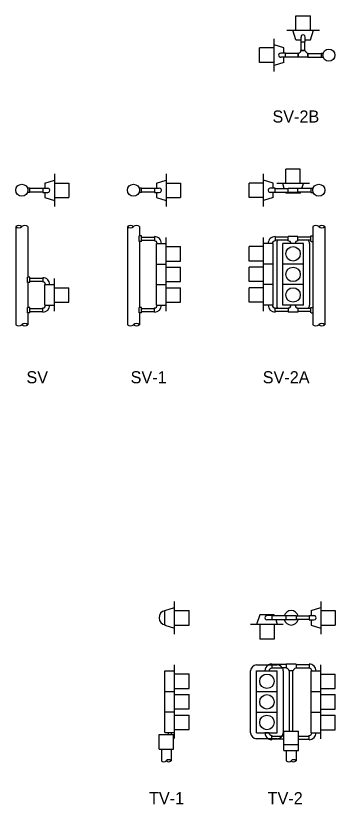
# Model space of a CAD drawing. Extents: x -816.1 to -768.4, y 449.8 to 494.3.
# Drawn here: x -816.11 to -803.18, y 451.96 to 483.9 of the extents above; entities that cross this region are included whole.
import ezdxf

# ---------------------------------------------------------------- set-up
doc = ezdxf.new("R2010")
doc.units = 0
doc.layers.add('es_NO-PLOT', color=7, linetype='Continuous')
doc.layers.add('es_SIGNAL-LIGHTING', color=7, linetype='Continuous')

msp = doc.modelspace()

# ---------------------------------------------------------------- linework, layer by layer
at = {"layer": 'es_SIGNAL-LIGHTING'}
for p, q in [((-804.775, 483.316), (-804.775, 483.904)), ((-804.775, 483.904), (-804.187, 483.904)), ((-804.187, 483.316), (-804.187, 483.904)), ((-805.143, 483.316), (-803.819, 483.316)), ((-804.775, 482.924), (-804.898, 483.316)), ((-804.187, 482.924), (-804.064, 483.316)), ((-804.567, 482.847), (-804.567, 483.043)), ((-804.395, 482.847), (-804.395, 483.043)), ((-805.658, 481.644), (-805.658, 482.968)), ((-805.266, 482.6), (-805.658, 482.723)), ((-804.775, 482.924), (-804.567, 482.924)), ((-804.567, 482.847), (-804.395, 482.847)), ((-804.555, 482.502), (-804.555, 482.847)), ((-804.408, 482.502), (-804.408, 482.847)), ((-804.395, 482.924), (-804.187, 482.924)), ((-805.658, 482.6), (-806.247, 482.6)), ((-806.247, 482.012), (-806.247, 482.6)), ((-805.19, 482.392), (-805.386, 482.392)), ((-805.266, 482.392), (-805.266, 482.6)), ((-805.19, 482.22), (-805.19, 482.392)), ((-804.678, 482.379), (-805.19, 482.379)), ((-804.678, 482.22), (-804.678, 482.391)), ((-804.678, 482.391), (-804.678, 482.22)), ((-804.396, 482.502), (-804.568, 482.502)), ((-804.568, 482.502), (-804.396, 482.502)), ((-804.286, 482.22), (-804.286, 482.391)), ((-804.286, 482.391), (-804.286, 482.22)), ((-804.286, 482.379), (-803.756, 482.379)), ((-803.756, 482.391), (-803.756, 482.22)), ((-803.756, 482.391), (-803.666, 482.391)), ((-805.19, 482.22), (-805.386, 482.22)), ((-805.266, 482.012), (-805.266, 482.22)), ((-804.678, 482.232), (-805.19, 482.232)), ((-804.286, 482.22), (-804.678, 482.22)), ((-804.286, 482.232), (-803.756, 482.232)), ((-803.756, 482.22), (-803.666, 482.22)), ((-805.658, 482.012), (-806.247, 482.012)), ((-805.266, 482.012), (-805.658, 481.89)), ((-805.183, 477.106), (-805.183, 477.694)), ((-804.595, 477.694), (-805.183, 477.694)), ((-804.595, 477.106), (-804.595, 477.694)), ((-814.942, 477.128), (-814.55, 477.25)), ((-814.55, 477.495), (-814.55, 476.172)), ((-810.421, 477.128), (-810.029, 477.25)), ((-810.029, 477.495), (-810.029, 476.172)), ((-806.084, 476.172), (-806.084, 477.495)), ((-805.692, 477.128), (-806.084, 477.25)), ((-815.548, 476.919), (-815.638, 476.919)), ((-815.548, 476.748), (-815.548, 476.919)), ((-815.018, 476.919), (-814.822, 476.919)), ((-815.018, 476.919), (-815.018, 476.748)), ((-814.942, 477.128), (-814.942, 476.919)), ((-814.55, 477.128), (-813.961, 477.128)), ((-813.961, 477.128), (-813.961, 476.539)), ((-811.028, 476.919), (-811.118, 476.919)), ((-811.028, 476.748), (-811.028, 476.919)), ((-810.498, 476.919), (-810.302, 476.919)), ((-810.498, 476.919), (-810.498, 476.748)), ((-810.421, 477.128), (-810.421, 476.919)), ((-810.029, 477.128), (-809.441, 477.128)), ((-809.441, 477.128), (-809.441, 476.539)), ((-806.084, 477.128), (-806.672, 477.128)), ((-806.672, 476.539), (-806.672, 477.128)), ((-805.615, 476.919), (-805.811, 476.919)), ((-805.692, 476.919), (-805.692, 477.128)), ((-805.615, 476.748), (-805.615, 476.919)), ((-804.227, 477.106), (-805.551, 477.106)), ((-805.244, 476.907), (-805.306, 477.106)), ((-805.085, 476.748), (-805.085, 476.919)), ((-805.085, 476.919), (-804.693, 476.919)), ((-804.693, 476.748), (-804.693, 476.919)), ((-804.535, 476.907), (-804.472, 477.106)), ((-804.163, 476.919), (-804.163, 476.748)), ((-804.163, 476.919), (-804.073, 476.919)), ((-815.548, 476.748), (-815.638, 476.748)), ((-815.018, 476.907), (-815.548, 476.907)), ((-815.018, 476.76), (-815.548, 476.76)), ((-815.018, 476.834), (-815.018, 476.834)), ((-815.018, 476.748), (-814.822, 476.748)), ((-814.942, 476.748), (-814.942, 476.539)), ((-811.028, 476.748), (-811.118, 476.748)), ((-810.498, 476.907), (-811.028, 476.907)), ((-810.498, 476.76), (-811.028, 476.76)), ((-810.498, 476.834), (-810.498, 476.834)), ((-810.498, 476.748), (-810.302, 476.748)), ((-810.421, 476.748), (-810.421, 476.539)), ((-805.615, 476.748), (-805.811, 476.748)), ((-805.692, 476.539), (-805.692, 476.748)), ((-805.615, 476.907), (-805.085, 476.907)), ((-805.615, 476.76), (-805.085, 476.76)), ((-805.183, 476.714), (-805.198, 476.76)), ((-804.595, 476.714), (-805.183, 476.714)), ((-804.693, 476.748), (-805.085, 476.748)), ((-804.163, 476.907), (-804.693, 476.907)), ((-804.163, 476.76), (-804.693, 476.76)), ((-804.595, 476.714), (-804.58, 476.76)), ((-804.163, 476.748), (-804.073, 476.748)), ((-814.942, 476.539), (-814.55, 476.417)), ((-814.55, 476.539), (-813.961, 476.539)), ((-810.421, 476.539), (-810.029, 476.417)), ((-810.029, 476.539), (-809.441, 476.539)), ((-806.084, 476.539), (-806.672, 476.539)), ((-805.692, 476.539), (-806.084, 476.417)), ((-816.113, 475.363), (-816.113, 471.389)), ((-815.623, 475.363), (-815.623, 473.316)), ((-811.592, 475.363), (-811.592, 471.389)), ((-811.102, 475.363), (-811.102, 474.983)), ((-804.089, 475.363), (-804.089, 474.983)), ((-803.599, 475.363), (-803.599, 471.389)), ((-811.028, 474.983), (-811.118, 474.983)), ((-811.118, 474.762), (-811.118, 474.983)), ((-811.029, 474.762), (-811.118, 474.762)), ((-811.102, 474.762), (-811.102, 472.091)), ((-811.028, 474.762), (-811.028, 474.983)), ((-811.028, 474.934), (-810.498, 474.934)), ((-811.028, 474.812), (-810.498, 474.812)), ((-810.498, 474.959), (-810.498, 474.787)), ((-810.029, 473.843), (-810.029, 474.922)), ((-806.084, 473.843), (-806.084, 474.922)), ((-805.615, 474.959), (-805.615, 474.787)), ((-805.085, 474.934), (-805.615, 474.934)), ((-805.085, 474.934), (-805.615, 474.934)), ((-805.085, 474.812), (-805.615, 474.812)), ((-805.085, 474.812), (-805.615, 474.812)), ((-804.693, 474.959), (-805.085, 474.959)), ((-805.085, 474.787), (-805.085, 474.959)), ((-804.693, 474.787), (-804.693, 474.959)), ((-804.163, 474.934), (-804.693, 474.934)), ((-804.163, 474.812), (-804.693, 474.812)), ((-804.163, 474.983), (-804.073, 474.983)), ((-804.163, 474.762), (-804.163, 474.983)), ((-804.162, 474.762), (-804.073, 474.762)), ((-804.089, 474.762), (-804.089, 472.091)), ((-804.073, 474.762), (-804.073, 474.983)), ((-810.421, 474.677), (-810.029, 474.677)), ((-810.421, 473.843), (-810.421, 474.677)), ((-810.029, 474.554), (-809.441, 474.554)), ((-809.441, 473.966), (-809.441, 474.554)), ((-806.084, 474.554), (-806.672, 474.554)), ((-806.672, 473.966), (-806.672, 474.554)), ((-805.692, 474.677), (-806.084, 474.677)), ((-805.692, 473.843), (-805.692, 474.677)), ((-805.551, 474.677), (-805.551, 472.176)), ((-804.472, 474.677), (-805.306, 474.677)), ((-805.306, 473.843), (-805.306, 474.677)), ((-804.472, 473.843), (-804.472, 474.677)), ((-804.227, 474.677), (-804.227, 472.176)), ((-810.421, 473.843), (-810.029, 473.843)), ((-810.421, 473.01), (-810.421, 473.843)), ((-810.421, 473.843), (-810.029, 473.843)), ((-810.029, 473.966), (-809.441, 473.966)), ((-810.029, 473.01), (-810.029, 473.843)), ((-806.084, 473.966), (-806.672, 473.966)), ((-805.692, 473.843), (-806.084, 473.843)), ((-806.084, 473.01), (-806.084, 473.843)), ((-805.692, 473.843), (-806.084, 473.843)), ((-805.692, 473.01), (-805.692, 473.843)), ((-804.472, 473.843), (-805.306, 473.843)), ((-805.306, 473.01), (-805.306, 473.843)), ((-804.472, 473.01), (-804.472, 473.843)), ((-810.029, 473.721), (-809.441, 473.721)), ((-809.441, 473.133), (-809.441, 473.721)), ((-806.084, 473.721), (-806.672, 473.721)), ((-806.672, 473.133), (-806.672, 473.721)), ((-815.548, 473.316), (-815.638, 473.316)), ((-815.638, 473.096), (-815.638, 473.316)), ((-815.549, 473.096), (-815.638, 473.096)), ((-815.623, 473.096), (-815.623, 472.091)), ((-815.548, 473.096), (-815.548, 473.316)), ((-815.548, 473.267), (-815.018, 473.267)), ((-815.548, 473.145), (-815.018, 473.145)), ((-815.018, 473.292), (-815.018, 473.12)), ((-814.55, 471.932), (-814.55, 473.255)), ((-810.029, 473.133), (-809.441, 473.133)), ((-806.084, 473.133), (-806.672, 473.133)), ((-814.942, 473.01), (-814.55, 473.01)), ((-814.942, 472.177), (-814.942, 473.01)), ((-814.55, 472.887), (-813.961, 472.887)), ((-813.961, 472.299), (-813.961, 472.887)), ((-810.421, 473.01), (-810.029, 473.01)), ((-810.421, 472.177), (-810.421, 473.01)), ((-810.421, 473.01), (-810.029, 473.01)), ((-810.029, 471.932), (-810.029, 473.01)), ((-810.029, 472.887), (-809.441, 472.887)), ((-809.441, 472.299), (-809.441, 472.887)), ((-806.084, 472.887), (-806.672, 472.887)), ((-806.672, 472.299), (-806.672, 472.887)), ((-805.692, 473.01), (-806.084, 473.01)), ((-806.084, 471.932), (-806.084, 473.01)), ((-805.692, 473.01), (-806.084, 473.01)), ((-805.692, 472.177), (-805.692, 473.01)), ((-804.472, 473.01), (-805.306, 473.01)), ((-805.306, 472.177), (-805.306, 473.01)), ((-804.472, 472.177), (-804.472, 473.01)), ((-814.942, 472.177), (-814.55, 472.177)), ((-814.55, 472.299), (-813.961, 472.299)), ((-810.421, 472.177), (-810.029, 472.177)), ((-810.029, 472.299), (-809.441, 472.299)), ((-806.084, 472.299), (-806.672, 472.299)), ((-805.692, 472.177), (-806.084, 472.177)), ((-804.472, 472.177), (-805.306, 472.177)), ((-815.548, 472.091), (-815.638, 472.091)), ((-815.638, 471.87), (-815.638, 472.091)), ((-815.549, 471.87), (-815.638, 471.87)), ((-815.623, 471.87), (-815.623, 471.389)), ((-815.548, 471.87), (-815.548, 472.091)), ((-815.548, 472.042), (-815.018, 472.042)), ((-815.548, 471.919), (-815.018, 471.919)), ((-815.018, 471.895), (-815.018, 472.066)), ((-811.028, 472.091), (-811.118, 472.091)), ((-811.118, 471.87), (-811.118, 472.091)), ((-811.029, 471.87), (-811.118, 471.87)), ((-811.102, 471.87), (-811.102, 471.389)), ((-811.028, 471.87), (-811.028, 472.091)), ((-811.028, 472.042), (-810.498, 472.042)), ((-811.028, 471.919), (-810.498, 471.919)), ((-810.498, 471.895), (-810.498, 472.066)), ((-805.615, 471.895), (-805.615, 472.066)), ((-805.085, 472.042), (-805.615, 472.042)), ((-805.085, 472.042), (-805.615, 472.042)), ((-805.085, 471.919), (-805.615, 471.919)), ((-805.085, 471.919), (-805.615, 471.919)), ((-805.085, 472.066), (-805.085, 471.894)), ((-804.693, 471.894), (-805.085, 471.894)), ((-804.693, 472.066), (-804.693, 471.894)), ((-804.163, 472.042), (-804.693, 472.042)), ((-804.163, 471.919), (-804.693, 471.919)), ((-804.163, 472.091), (-804.073, 472.091)), ((-804.163, 471.87), (-804.163, 472.091)), ((-804.162, 471.87), (-804.073, 471.87)), ((-804.089, 471.87), (-804.089, 471.389)), ((-804.073, 471.87), (-804.073, 472.091)), ((-809.687, 458.853), (-809.687, 460.177)), ((-803.77, 460.177), (-803.77, 458.853)), ((-810.079, 459.809), (-809.687, 459.931)), ((-810.079, 459.221), (-810.079, 459.809)), ((-809.687, 459.809), (-809.099, 459.809)), ((-809.099, 459.221), (-809.099, 459.809)), ((-804.162, 459.809), (-803.77, 459.931)), ((-804.162, 459.809), (-804.162, 459.601)), ((-803.77, 459.809), (-803.182, 459.809)), ((-803.182, 459.809), (-803.182, 459.221)), ((-806.24, 459.635), (-806.362, 459.242)), ((-805.651, 459.635), (-806.24, 459.635)), ((-805.749, 459.601), (-805.945, 459.601)), ((-805.749, 459.429), (-805.945, 459.429)), ((-805.749, 459.601), (-805.749, 459.429)), ((-805.161, 459.588), (-805.749, 459.588)), ((-805.749, 459.441), (-805.161, 459.441)), ((-805.651, 459.635), (-805.637, 459.588)), ((-805.591, 459.441), (-805.529, 459.242)), ((-805.161, 459.601), (-804.769, 459.601)), ((-805.161, 459.429), (-805.161, 459.601)), ((-804.769, 459.429), (-805.161, 459.429)), ((-804.769, 459.601), (-804.769, 459.429)), ((-804.769, 459.588), (-804.239, 459.588)), ((-804.239, 459.441), (-804.769, 459.441)), ((-804.239, 459.601), (-804.043, 459.601)), ((-804.239, 459.601), (-804.239, 459.429)), ((-804.239, 459.429), (-804.043, 459.429)), ((-804.162, 459.429), (-804.162, 459.221)), ((-810.079, 459.221), (-809.687, 459.098)), ((-809.687, 459.221), (-809.099, 459.221)), ((-805.284, 459.242), (-806.607, 459.242)), ((-806.24, 459.242), (-806.24, 458.654)), ((-805.651, 459.242), (-805.651, 458.654)), ((-804.162, 459.221), (-803.77, 459.098)), ((-803.77, 459.221), (-803.182, 459.221)), ((-805.651, 458.654), (-806.24, 458.654)), ((-809.687, 456.531), (-809.687, 457.61)), ((-806.362, 457.603), (-805.529, 457.603)), ((-805.749, 457.64), (-805.749, 457.603)), ((-805.161, 457.615), (-805.749, 457.615)), ((-805.749, 457.603), (-805.749, 457.468)), ((-805.749, 457.493), (-805.324, 457.493)), ((-805.161, 457.493), (-805.324, 457.493)), ((-805.161, 457.64), (-805.161, 457.468)), ((-804.769, 457.64), (-805.161, 457.64)), ((-804.769, 457.64), (-804.769, 457.468)), ((-804.769, 457.615), (-804.239, 457.615)), ((-804.769, 457.493), (-804.239, 457.493)), ((-804.239, 457.64), (-804.239, 457.468)), ((-803.77, 456.525), (-803.77, 457.603)), ((-810.079, 456.531), (-810.079, 457.364)), ((-810.079, 457.364), (-809.687, 457.364)), ((-809.687, 457.242), (-809.099, 457.242)), ((-809.099, 456.654), (-809.099, 457.242)), ((-806.607, 454.858), (-806.607, 457.358)), ((-806.362, 456.525), (-806.362, 457.358)), ((-806.362, 457.358), (-805.529, 457.358)), ((-806.044, 457.358), (-805.847, 457.358)), ((-806.031, 457.358), (-805.86, 457.358)), ((-805.529, 456.525), (-805.529, 457.358)), ((-805.284, 457.358), (-805.284, 454.858)), ((-804.879, 457.358), (-805.051, 457.358)), ((-805.026, 454.925), (-805.026, 457.358)), ((-804.904, 454.925), (-804.904, 457.358)), ((-804.162, 457.358), (-803.77, 457.358)), ((-804.162, 456.525), (-804.162, 457.358)), ((-803.77, 457.235), (-803.182, 457.235)), ((-803.182, 456.647), (-803.182, 457.235)), ((-810.079, 456.531), (-809.687, 456.531)), ((-810.079, 455.698), (-810.079, 456.531)), ((-810.079, 456.531), (-809.687, 456.531)), ((-809.687, 456.654), (-809.099, 456.654)), ((-809.687, 455.698), (-809.687, 456.531)), ((-806.362, 456.525), (-805.529, 456.525)), ((-806.362, 455.691), (-806.362, 456.525)), ((-806.362, 456.525), (-805.529, 456.525)), ((-805.529, 455.691), (-805.529, 456.525)), ((-804.162, 456.525), (-803.77, 456.525)), ((-804.162, 455.691), (-804.162, 456.525)), ((-804.162, 456.525), (-803.77, 456.525)), ((-803.77, 456.647), (-803.182, 456.647)), ((-803.77, 455.691), (-803.77, 456.525)), ((-809.687, 456.409), (-809.099, 456.409)), ((-809.099, 455.82), (-809.099, 456.409)), ((-803.77, 456.402), (-803.182, 456.402)), ((-803.182, 455.814), (-803.182, 456.402)), ((-810.079, 455.698), (-809.687, 455.698)), ((-810.079, 454.864), (-810.079, 455.698)), ((-810.079, 455.698), (-809.687, 455.698)), ((-809.687, 455.82), (-809.099, 455.82)), ((-809.687, 454.619), (-809.687, 455.698)), ((-809.687, 455.575), (-809.099, 455.575)), ((-809.099, 454.987), (-809.099, 455.575)), ((-806.362, 455.691), (-805.529, 455.691)), ((-806.362, 454.858), (-806.362, 455.691)), ((-806.362, 455.691), (-805.529, 455.691)), ((-805.529, 454.858), (-805.529, 455.691)), ((-804.162, 455.691), (-803.77, 455.691)), ((-804.162, 454.858), (-804.162, 455.691)), ((-804.162, 455.691), (-803.77, 455.691)), ((-803.77, 455.814), (-803.182, 455.814)), ((-803.77, 454.613), (-803.77, 455.691)), ((-803.77, 455.569), (-803.182, 455.569)), ((-803.182, 454.98), (-803.182, 455.569)), ((-809.687, 454.987), (-809.099, 454.987)), ((-805.259, 454.925), (-804.671, 454.925)), ((-805.259, 454.141), (-805.259, 454.925)), ((-804.671, 454.141), (-804.671, 454.925)), ((-803.77, 454.98), (-803.182, 454.98)), ((-810.315, 454.196), (-810.315, 454.784)), ((-810.315, 454.784), (-809.727, 454.784)), ((-810.079, 454.864), (-809.687, 454.864)), ((-809.945, 454.864), (-809.945, 454.784)), ((-809.82, 454.864), (-809.82, 454.784)), ((-809.727, 454.196), (-809.727, 454.784)), ((-806.362, 454.858), (-805.529, 454.858)), ((-805.529, 454.613), (-806.362, 454.613)), ((-805.86, 454.858), (-806.031, 454.858)), ((-805.749, 454.613), (-805.749, 454.748)), ((-805.749, 454.723), (-805.324, 454.723)), ((-805.749, 454.576), (-805.749, 454.613)), ((-805.259, 454.601), (-805.749, 454.601)), ((-805.259, 454.723), (-805.324, 454.723)), ((-804.671, 454.723), (-804.239, 454.723)), ((-804.671, 454.601), (-804.239, 454.601)), ((-804.239, 454.576), (-804.239, 454.748)), ((-804.162, 454.858), (-803.77, 454.858)), ((-805.259, 454.386), (-804.671, 454.386)), ((-810.315, 454.196), (-809.727, 454.196)), ((-810.217, 454.196), (-810.217, 453.724)), ((-809.825, 454.196), (-809.825, 453.724)), ((-805.259, 454.141), (-804.671, 454.141)), ((-805.161, 454.141), (-805.161, 453.724)), ((-804.769, 454.141), (-804.769, 453.724))]:
    msp.add_line(p, q, dxfattribs=at)
for centre, radius in [((-803.437, 482.305), 0.245), ((-815.868, 476.834), 0.245), ((-811.347, 476.834), 0.245), ((-803.844, 476.834), 0.245), ((-804.889, 474.26), 0.294), ((-804.889, 473.427), 0.294), ((-804.889, 472.593), 0.294), ((-805.945, 456.941), 0.294), ((-805.945, 456.108), 0.294), ((-805.945, 455.275), 0.294)]:
    msp.add_circle(centre, radius, dxfattribs=at)
for centre, radius, start, end in [((-804.481, 483.043), 0.0858, 359.6941, 180.2678), ((-805.386, 482.306), 0.0858, 89.6941, 270.2678), ((-804.678, 482.502), 0.11, 270, 0), ((-804.286, 482.502), 0.11, 180, 270), ((-814.822, 476.834), 0.0858, 269.6941, 90.2678), ((-810.302, 476.834), 0.0858, 269.6941, 90.2678), ((-805.812, 476.834), 0.0858, 89.6941, 270.2678), ((-815.99, 475.235), 0.177, 46.2386, 133.7614), ((-815.99, 475.491), 0.177, 226.2386, 313.7614), ((-815.745, 475.235), 0.177, 46.2386, 133.7614), ((-811.47, 475.235), 0.177, 46.2386, 133.7614), ((-811.47, 475.491), 0.177, 226.2386, 313.7614), ((-811.225, 475.235), 0.177, 46.2386, 133.7614), ((-803.966, 475.235), 0.177, 46.2386, 133.7614), ((-803.721, 475.235), 0.177, 46.2386, 133.7614), ((-803.721, 475.491), 0.177, 226.2386, 313.7614), ((-810.498, 474.677), 0.282, 0, 90.0836), ((-810.498, 474.677), 0.11, 0, 90), ((-805.615, 474.677), 0.282, 89.9164, 180), ((-805.615, 474.677), 0.11, 90, 180), ((-805.306, 474.677), 0.245, 146.6663, 180), ((-805.085, 474.677), 0.11, 0, 90), ((-804.693, 474.677), 0.11, 90, 180), ((-804.472, 474.677), 0.245, 0, 33.3319), ((-815.018, 473.01), 0.282, 0, 90.0836), ((-815.018, 473.01), 0.11, 0, 90), ((-815.018, 472.177), 0.11, 270, 360), ((-815.018, 472.177), 0.282, 270, 360), ((-810.498, 472.177), 0.11, 270, 360), ((-810.498, 472.177), 0.282, 270, 360), ((-805.615, 472.177), 0.282, 180, 270), ((-805.615, 472.177), 0.11, 180, 270), ((-805.306, 472.176), 0.245, 180, 213.3337), ((-805.085, 472.176), 0.11, 270, 0), ((-804.693, 472.176), 0.11, 180, 270), ((-804.472, 472.176), 0.245, 326.6681, 0), ((-815.99, 471.517), 0.177, 226.2386, 313.7614), ((-815.745, 471.261), 0.177, 46.2386, 133.7614), ((-815.745, 471.517), 0.177, 226.2386, 313.7614), ((-811.47, 471.517), 0.177, 226.2386, 313.7614), ((-811.225, 471.261), 0.177, 46.2386, 133.7614), ((-811.225, 471.517), 0.177, 226.2386, 313.7614), ((-803.966, 471.517), 0.177, 226.2386, 313.7614), ((-803.721, 471.261), 0.177, 46.2386, 133.7614), ((-803.721, 471.517), 0.177, 226.2386, 313.7614), ((-810.019, 459.514), 0.294, 101.4967, 261.9028), ((-804.965, 459.515), 0.294, 14.4775, 165.6576), ((-805.945, 459.515), 0.0858, 89.7322, 270.3059), ((-804.965, 459.515), 0.294, 194.3424, 345.5225), ((-804.043, 459.515), 0.0858, 269.6941, 90.2678), ((-806.362, 457.358), 0.245, 90, 180), ((-805.75, 457.358), 0.282, 119.592, 180), ((-805.75, 457.358), 0.282, 89.9164, 119.592), ((-805.75, 457.358), 0.11, 90, 180), ((-805.529, 457.358), 0.245, 33.367, 90), ((-805.529, 457.358), 0.245, 0, 33.367), ((-805.161, 457.358), 0.11, 0, 90), ((-804.769, 457.358), 0.11, 90, 180), ((-804.239, 457.358), 0.282, 0, 90.0836), ((-804.239, 457.358), 0.11, 0, 90), ((-806.362, 454.858), 0.245, 180, 270), ((-805.75, 454.858), 0.282, 180, 240.408), ((-805.75, 454.858), 0.282, 240.408, 270.0836), ((-805.75, 454.858), 0.11, 180, 270), ((-805.529, 454.858), 0.245, 270, 0), ((-804.239, 454.858), 0.11, 270, 360), ((-804.239, 454.858), 0.282, 270, 360), ((-810.119, 453.826), 0.142, 226.2386, 313.7614), ((-809.923, 453.622), 0.142, 46.2386, 133.7614), ((-809.923, 453.826), 0.142, 226.2386, 313.7614), ((-805.063, 453.826), 0.142, 226.2386, 313.7614), ((-804.867, 453.622), 0.142, 46.2386, 133.7614), ((-804.867, 453.826), 0.142, 226.2386, 313.7614)]:
    msp.add_arc(centre, radius, start, end, dxfattribs=at)

# ---------------------------------------------------------------- texts
at = {"layer": 'es_NO-PLOT'}
for s, p in [('SV-2B', (-805.723, 479.578)), ('SV', (-815.682, 469.014)), ('SV-1', (-811.464, 469.014)), ('SV-2A', (-806.116, 469.014)), ('TV-1', (-810.72, 451.96)), ('TV-2', (-805.918, 451.96))]:
    msp.add_text(s, height=0.4902, dxfattribs=at).set_placement(p)

doc.saveas('drawing.dxf')
